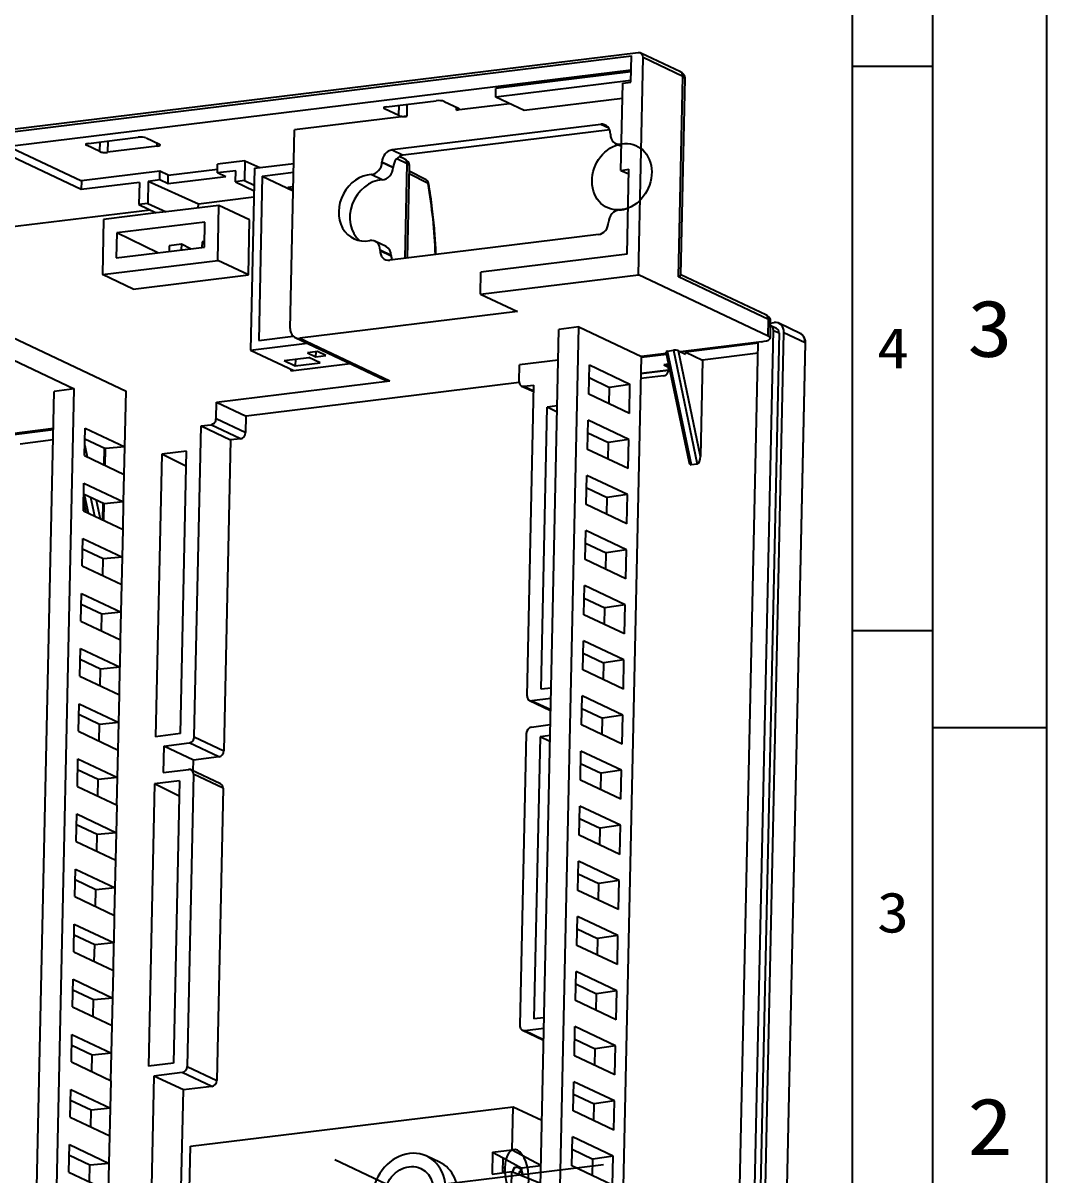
# Model space of a CAD drawing. Header units: millimetres. Extents: x 962 to 1853, y 401 to 821.
# Drawn here: x 1179.5 to 1269.4, y 501.5 to 602.6 of the extents above; entities that cross this region are included whole.
import ezdxf
from ezdxf.enums import TextEntityAlignment as Align
from ezdxf.lldxf.tags import DXFTag

# ---------------------------------------------------------------- set-up
doc = ezdxf.new("R2010")
doc.units = ezdxf.units.MM
for name, color, linetype, true_color in [('1', 7, 'Continuous', 0xffffff), ('4', 7, 'Continuous', 0xffffff), ('5', 7, 'Continuous', 0xffffff), ('6', 7, 'Continuous', 0xffffff), ('8', 7, 'Continuous', 0xffffff)]:
    doc.layers.add(name, color=color, linetype=linetype, true_color=true_color)
doc.styles.add('TEXTSTYLE_0', font='txt', dxfattribs={"width": 0.8})
tags = doc.linetypes.add('CENTER', pattern=[2, 1.25, -0.25, 0.25, -0.25]).pattern_tags.tags
tags[10:11] = [DXFTag(74, 4), DXFTag(75, 0), DXFTag(340, '0'), DXFTag(46, 0.0), DXFTag(50, 0.0), DXFTag(44, 0.0), DXFTag(45, 0.0)]
tags[8:9] = [DXFTag(74, 4), DXFTag(75, 0), DXFTag(340, '0'), DXFTag(46, 0.0), DXFTag(50, 0.0), DXFTag(44, 0.0), DXFTag(45, 0.0)]
tags[6:7] = [DXFTag(74, 4), DXFTag(75, 0), DXFTag(340, '0'), DXFTag(46, 0.0), DXFTag(50, 0.0), DXFTag(44, 0.0), DXFTag(45, 0.0)]
tags[4:5] = [DXFTag(74, 4), DXFTag(75, 0), DXFTag(340, '0'), DXFTag(46, 0.0), DXFTag(50, 0.0), DXFTag(44, 0.0), DXFTag(45, 0.0)]

# ---------------------------------------------------------------- blocks, each defined once
blk = doc.blocks.new('fgfdgh')
at = {"layer": '1', "color": 7, "linetype": 'CENTER', "ltscale": 5.534103}
blk.add_line((402.96, -162.62), (410.99, -177.15), dxfattribs=at)
at = {"layer": '1', "color": 7, "linetype": 'CENTER', "ltscale": 5.12592}
blk.add_line((408.33, -169.36), (421.81, -176.76), dxfattribs=at)
at = {"layer": '4', "color": 251}
for p, q in [((448.09, -87.98), (438.48, -100.72)), ((448.09, -87.98), (451.12, -89.64)), ((448.24, -88.93), (439.56, -100.44)), ((448.24, -88.93), (450.65, -90.26)), ((448.24, -88.93), (449.68, -91.55)), ((449.71, -91.51), (449.47, -91.06)), ((449.88, -91.29), (449.47, -91.06)), ((459.65, -97.96), (458.82, -96.3)), ((459.69, -97.61), (458.95, -96.12)), ((438.48, -100.72), (442.86, -103.13)), ((438.48, -100.72), (440.5, -104.38)), ((439.56, -100.44), (442.22, -101.9)), ((440.32, -103.18), (442.25, -104.24)), ((440.32, -103.18), (440.85, -104.13)), ((441.2, -103.67), (440.85, -104.13)), ((443.16, -104.25), (442.39, -103.83)), ((442.39, -103.83), (442.78, -104.54)), ((440.85, -104.13), (442.77, -105.19)), ((442.77, -105.19), (442.25, -104.24)), ((442.78, -104.54), (443.05, -104.19)), ((442.78, -104.54), (443.55, -104.96)), ((443.55, -104.96), (443.16, -104.25))]:
    blk.add_line(p, q, dxfattribs=at)
blk.add_arc((459.34, -97.79), 0.4, 334.2774, 26.413, dxfattribs=at)
for centre, major_axis, ratio, start_param, end_param in [((450.02, -95.61), (-10.1, -18.13), 0.464065, 1.394629, 1.697907), ((459.34, -97.79), (-0.358, -0.178), 0.844051, 2.095928, 3.14158), ((459.34, -97.79), (0.36, -0.174), 0.112403, 5.79733, 6.283187)]:
    blk.add_ellipse(centre, major_axis=major_axis, ratio=ratio, start_param=start_param, end_param=end_param, dxfattribs=at)
blk.add_open_spline([(456.57, -103.42), (456.65, -103.31), (457.03, -102.74), (457.74, -101.6), (458.72, -99.9), (459.37, -98.64), (459.7, -97.96)], degree=3, knots=[0, 0, 0, 0, 0.066789, 0.328478, 0.639535, 1, 1, 1, 1], dxfattribs=at)
at = {"layer": '5', "color": 23}
for p, q in [((416.48, -94.13), (420.37, -96.26)), ((417.27, -95.55), (419.84, -96.96)), ((421.79, -98.99), (421.37, -99.93)), ((423.04, -100.16), (422.15, -101.34)), ((418.89, -102.83), (418.46, -103.79)), ((419.24, -102.44), (418.56, -103.96)), ((418.88, -104.54), (419.55, -103.01)), ((419.8, -103.46), (419.12, -104.99)), ((420.12, -104.04), (419.24, -105.2)), ((467.94, -122.14), (463.96, -131.1)), ((463.96, -131.48), (468.1, -122.17)), ((467.85, -122.36), (465.9, -121.29)), ((468.1, -122.17), (468.56, -122.42)), ((468.56, -122.42), (464.42, -131.73)), ((466.54, -123.72), (464.79, -122.76)), ((465.04, -131.35), (468.88, -122.71)), ((465.05, -122.41), (467.19, -123.59)), ((467.19, -123.58), (465.06, -122.41)), ((467.13, -122.95), (467.32, -123.3)), ((467.49, -123.15), (467.13, -122.95)), ((468.88, -122.71), (469.22, -123.33)), ((469.22, -123.33), (469.34, -123.18)), ((469.34, -123.18), (470.13, -124.6)), ((474.96, -126.26), (469.34, -123.18)), ((470.13, -124.6), (465.04, -131.35)), ((474.43, -126.96), (470.13, -124.6)), ((418.57, -203.19), (476.69, -126.13)), ((418.61, -200.96), (474.96, -126.26)), ((476.69, -126.13), (476.96, -126.6)), ((477.01, -126.15), (476.75, -125.67)), ((476.87, -125.46), (477.15, -125.62)), ((478.44, -127.71), (477.45, -125.91)), ((476.96, -126.6), (418.83, -203.66)), ((419.21, -203.87), (477.34, -126.81)), ((477.34, -126.81), (478.34, -128.62)), ((478.34, -128.62), (420.21, -205.67)), ((420.21, -205.71), (478.34, -128.65)), ((464.42, -131.73), (463.96, -131.48))]:
    blk.add_line(p, q, dxfattribs=at)
for centre, major_axis, ratio, start_param, end_param in [((468.19, -122.33), (-0.242, 0.193), 0.267723, 5.288113, 6.353213), ((466.84, -123.34), (-0.438, -0.242), 0.840387, 0.48791, 3.629503), ((468.65, -122.58), (-0.242, 0.193), 0.267723, 3.717317, 5.288113), ((476.31, -125.92), (0.438, 0.242), 0.840387, 5.200299, 6.357582), ((476.57, -126.39), (-0.438, -0.242), 0.840387, 2.058707, 3.141574), ((476.57, -126.39), (0.875, 0.484), 0.840387, 5.200299, 6.771096), ((477.57, -128.19), (0.875, 0.484), 0.840387, 5.200299, 6.283167), ((478.18, -128.53), (-0.16, 0.12), 0.254073, 3.141597, 3.659414), ((464.35, -130.96), (-0.402, -0.503), 0.403705, 5.288126, 6.353223), ((464.81, -131.22), (-0.402, -0.503), 0.403705, 0.070038, 1.640834)]:
    blk.add_ellipse(centre, major_axis=major_axis, ratio=ratio, start_param=start_param, end_param=end_param, dxfattribs=at)
blk.add_open_spline([(478.34, -128.65), (478.38, -128.6), (478.47, -128.46), (478.55, -128.2), (478.54, -127.92), (478.47, -127.77), (478.43, -127.71)], degree=3, knots=[0, 0, 0, 0, 0.172253, 0.480912, 0.788493, 1, 1, 1, 1], dxfattribs=at)
at = {"layer": '6', "color": 43}
for p, q in [((414.6, -171.96), (414.37, -172.27)), ((415.42, -172.46), (415.38, -172.44)), ((415.42, -172.46), (415.42, -172.46))]:
    blk.add_line(p, q, dxfattribs=at)
for centre, major_axis, ratio, start_param, end_param in [((415.16, -172.98), (1.04, 1.88), 0.478745, 0.873019, 7.156204), ((414.21, -171.75), (-0.399, 0.301), 0.254073, 3.659414, 4.147194), ((415.05, -173.05), (-0.337, -0.613), 0.478745, 3.141542, 4.211255), ((415.09, -173.07), (0.337, 0.613), 0.478745, 0, 1.104122), ((415.39, -173.24), (-0.144, -0.263), 0.478745, 4.418796, 4.597867), ((415.39, -173.24), (-0.144, -0.263), 0.478745, 1.168034, 4.418796)]:
    blk.add_ellipse(centre, major_axis=major_axis, ratio=ratio, start_param=start_param, end_param=end_param, dxfattribs=at)
blk.add_open_spline([(415.48, -173.46), (415.51, -173.42), (415.59, -173.3), (415.67, -173.09), (415.69, -172.87), (415.64, -172.67), (415.54, -172.54), (415.46, -172.48), (415.42, -172.47)], degree=3, knots=[0, 0, 0, 0, 0.126956, 0.350951, 0.570497, 0.735173, 0.893815, 1, 1, 1, 1], dxfattribs=at)
at = {"layer": '8', "color": 163}
for p, q in [((481.32, -99.44), (420.54, -66.04)), ((420.96, -66.49), (480.67, -99.3)), ((479.91, -100.31), (420.64, -67.73)), ((434.66, -80.61), (431.39, -74.68)), ((431.85, -74.06), (435.13, -79.99)), ((437.38, -77.62), (437.3, -77.72)), ((437.93, -78.85), (437.3, -77.72)), ((437.55, -77.69), (441.4, -79.8)), ((437.93, -78.85), (438.44, -78.18)), ((439.04, -78.51), (438.44, -79.3)), ((438.52, -85.6), (426.48, -78.98)), ((442.29, -81.42), (438.44, -79.3)), ((435.13, -79.99), (434.66, -80.61)), ((439.17, -83.08), (434.66, -80.61)), ((441.21, -83.33), (435.13, -79.99)), ((441.92, -80.25), (442.55, -81.39)), ((442.29, -81.42), (442.45, -81.21)), ((439.17, -83.08), (438, -84.63)), ((439.85, -83.46), (438.69, -85)), ((440.74, -83.95), (439.85, -83.46)), ((442.25, -87.65), (439.85, -83.46)), ((440.74, -83.95), (441.21, -83.33)), ((441.6, -84.04), (441.21, -83.33)), ((434.72, -83.88), (431.81, -87.74)), ((438.8, -86.12), (434.72, -83.88)), ((438.69, -85), (438, -84.63)), ((438, -84.63), (438.8, -86.12)), ((441.13, -84.66), (440.74, -83.95)), ((441.13, -84.66), (441.6, -84.04)), ((445.6, -87.11), (441.13, -84.66)), ((441.6, -84.04), (445.41, -86.13)), ((434.98, -85.51), (433.65, -87.27)), ((441.8, -89.26), (434.98, -85.51)), ((436.86, -89.03), (434.98, -85.51)), ((438.69, -85), (439.57, -86.54)), ((445.2, -86.4), (445.67, -85.78)), ((447.78, -86.94), (445.67, -85.78)), ((421.56, -86.48), (427.51, -97.24)), ((439.57, -86.54), (438.8, -86.12)), ((443.65, -88.79), (439.57, -86.54)), ((446.63, -87.19), (445.2, -86.4)), ((445.6, -87.11), (445.2, -86.4)), ((433.25, -90.35), (431.81, -87.74)), ((431.81, -87.74), (440.73, -92.65)), ((433.65, -87.27), (440.48, -91.02)), ((442.05, -87.91), (442.25, -87.65)), ((446.55, -90.01), (442.25, -87.65)), ((442.4, -101.2), (452.89, -87.3)), ((446.05, -87.96), (446.63, -87.19)), ((447.78, -86.94), (446.73, -88.33)), ((447.78, -86.94), (448.5, -88.21)), ((461.58, -92.08), (452.89, -87.3)), ((420.39, -88.02), (423.93, -94.42)), ((440.73, -92.65), (443.65, -88.79)), ((445.09, -91.4), (443.65, -88.79)), ((446.05, -87.96), (446.9, -89.55)), ((446.73, -88.33), (446.05, -87.96)), ((446.73, -88.33), (447.2, -89.15)), ((438.04, -89.11), (437.74, -89.51)), ((438.98, -89.63), (438.04, -89.11)), ((438.98, -89.63), (438.68, -90.03)), ((439.4, -90.43), (438.98, -89.63)), ((440.48, -91.02), (441.8, -89.26)), ((433.25, -90.35), (442.18, -95.26)), ((440.58, -90.51), (440.28, -90.91)), ((440.78, -90.62), (440.58, -90.51)), ((460.46, -90.3), (460.38, -90.4)), ((461.06, -91.63), (460.38, -90.4)), ((460.64, -90.38), (464.48, -92.49)), ((461.06, -91.63), (461.61, -90.91)), ((442.18, -95.26), (445.09, -91.4)), ((462.21, -91.24), (461.58, -92.08)), ((442.18, -95.26), (440.73, -92.65)), ((465, -92.94), (465.68, -94.17)), ((367.16, -166.79), (422.39, -93.58)), ((420.42, -96.19), (415.25, -93.35)), ((423.93, -94.42), (422.39, -93.58)), ((474.97, -102.61), (458.81, -93.73)), ((458.81, -93.73), (459.34, -94.68)), ((368.7, -167.64), (423.93, -94.42)), ((456.58, -95.36), (456.06, -94.41)), ((457.46, -94.09), (457.46, -94.08)), ((457.99, -95.03), (457.46, -94.08)), ((457.46, -94.09), (457.98, -95.03)), ((459.18, -95.48), (458.69, -94.59)), ((459.24, -95.03), (458.99, -94.57)), ((475.33, -103.47), (459.34, -94.68)), ((465.43, -94.2), (465.58, -93.99)), ((469.54, -96.46), (465.43, -94.2)), ((468.89, -95.29), (469.36, -94.68)), ((479.82, -100.42), (469.36, -94.68)), ((454.19, -102.11), (459.18, -95.48)), ((454.36, -102.21), (459.23, -95.75)), ((457.98, -95.03), (457.99, -95.03)), ((479.35, -101.04), (468.89, -95.29)), ((470.23, -97.71), (468.89, -95.29)), ((421.25, -99.7), (422.7, -97.77)), ((422.7, -97.77), (424.57, -101.14)), ((424.57, -101.14), (427.51, -97.24)), ((477.84, -101.89), (470.23, -97.71)), ((422.14, -98.53), (423.1, -100.27)), ((421.25, -99.7), (423.11, -103.07)), ((453.44, -100.29), (452.91, -99.34)), ((479.27, -101.15), (480.67, -99.3)), ((483.33, -102.96), (481.47, -99.59)), ((422.21, -101.45), (423.1, -100.27)), ((424.56, -101.14), (423.1, -100.27)), ((452.8, -100.26), (452.81, -100.25)), ((452.8, -100.26), (453.33, -101.21)), ((453.33, -101.2), (452.81, -100.25)), ((469.94, -115.25), (481.42, -100.04)), ((474.05, -106.92), (478.65, -100.82)), ((478.65, -100.82), (479.27, -101.15)), ((483.28, -103.41), (481.42, -100.04)), ((418.34, -103.56), (419.79, -101.63)), ((419.79, -101.63), (421.65, -105)), ((423.11, -103.07), (424.56, -101.14)), ((469.15, -110.33), (452.99, -101.45)), ((453.33, -101.21), (453.33, -101.2)), ((420.18, -104.14), (419.21, -102.4)), ((432.51, -103.81), (433.38, -102.66)), ((433.38, -102.66), (434.77, -105.17)), ((433.38, -102.66), (446.81, -110.04)), ((442.3, -102.11), (446.52, -109.75)), ((442.59, -102.4), (446.81, -110.04)), ((459.44, -111.66), (442.59, -102.4)), ((475.35, -103.3), (474.97, -102.61)), ((426.81, -103.57), (411.89, -123.35)), ((414.64, -125.34), (431.06, -103.57)), ((418.34, -103.56), (420.2, -106.93)), ((421.65, -105), (423.11, -103.07)), ((428.74, -104.63), (426.81, -103.57)), ((427.93, -105.71), (426.81, -103.57)), ((431.06, -103.57), (431.83, -103.99)), ((431.06, -103.57), (432.45, -106.08)), ((433.22, -106.5), (431.83, -103.99)), ((432.51, -103.81), (433.9, -106.33)), ((472.68, -117.46), (483.28, -103.41)), ((472.95, -117.42), (483.32, -103.68)), ((475.15, -103.81), (475.16, -103.81)), ((413.83, -124.41), (428.74, -104.63)), ((419.3, -105.31), (420.18, -104.14)), ((421.65, -105), (420.18, -104.14)), ((420.2, -106.93), (421.65, -105)), ((440.37, -104.14), (440.28, -104.26)), ((440.28, -104.26), (444.88, -106.79)), ((475.05, -104.72), (475.33, -105.23)), ((475.39, -105.03), (475.43, -105.1)), ((415.42, -107.43), (416.88, -105.5)), ((432.45, -106.08), (416.03, -127.85)), ((416.88, -105.5), (418.74, -108.86)), ((433.22, -106.5), (432.45, -106.08)), ((433.9, -106.33), (434.77, -105.17)), ((455.93, -116.8), (434.77, -105.17)), ((417.27, -108), (416.3, -106.26)), ((418.74, -108.86), (420.2, -106.93)), ((457.71, -108.53), (458.87, -106.98)), ((470.18, -113.2), (458.87, -106.98)), ((474.05, -106.92), (474.67, -107.25)), ((474.05, -106.92), (474.42, -107.58)), ((415.42, -107.43), (417.29, -110.79)), ((416.39, -109.17), (417.27, -108)), ((418.74, -108.86), (417.27, -108)), ((470.18, -113.2), (474.67, -107.25)), ((417.28, -110.79), (418.74, -108.86)), ((457.71, -108.53), (459.44, -111.66)), ((457.71, -108.53), (469.94, -115.25)), ((412.51, -111.29), (413.97, -109.36)), ((414.35, -111.86), (413.39, -110.12)), ((413.97, -109.36), (415.83, -112.72)), ((470.5, -109.98), (470.5, -109.98)), ((415.83, -112.72), (417.29, -110.79)), ((412.51, -111.29), (414.37, -114.65)), ((413.48, -113.03), (414.35, -111.86)), ((415.83, -112.72), (414.35, -111.86)), ((414.37, -114.65), (415.83, -112.72)), ((409.6, -115.15), (411.06, -113.22)), ((411.44, -115.72), (410.48, -113.98)), ((411.06, -113.22), (412.92, -116.58)), ((406.63, -187.77), (461.48, -115.06)), ((409.6, -115.15), (411.46, -118.52)), ((412.92, -116.58), (414.37, -114.65)), ((463.02, -115.9), (461.48, -115.06)), ((408.17, -188.62), (463.02, -115.9)), ((410.56, -116.89), (411.44, -115.72)), ((412.92, -116.58), (411.44, -115.72)), ((455.98, -116.71), (456.85, -115.55)), ((459.86, -117.21), (456.85, -115.55)), ((463.02, -115.9), (465.95, -121.22)), ((476.02, -126.26), (469.94, -115.25)), ((406.69, -119.01), (408.14, -117.08)), ((408.14, -117.08), (410.01, -120.45)), ((411.46, -118.51), (412.91, -116.58)), ((455.92, -117.17), (456.49, -118.19)), ((408.53, -119.59), (407.57, -117.84)), ((440.41, -139.51), (456.84, -117.73)), ((456.07, -117.31), (456.84, -117.73)), ((456.07, -117.31), (456.53, -118.14)), ((476.9, -125.1), (472.68, -117.46)), ((476.95, -124.65), (472.96, -117.42)), ((406.69, -119.01), (408.55, -122.38)), ((410.01, -120.45), (411.46, -118.52)), ((460.27, -121.2), (461.82, -119.15)), ((461.82, -119.15), (463.72, -122.6)), ((407.65, -120.75), (408.53, -119.59)), ((410, -120.44), (408.53, -119.59)), ((441.75, -139.75), (456.66, -119.98)), ((457.44, -120.41), (456.66, -119.98)), ((457.11, -120.84), (456.66, -119.98)), ((461.15, -120.03), (462.11, -121.78)), ((403.78, -122.87), (405.23, -120.94)), ((405.23, -120.94), (407.09, -124.31)), ((408.55, -122.37), (410, -120.44)), ((413.19, -191.16), (465.95, -121.22)), ((462.18, -124.65), (460.27, -121.2)), ((467.88, -122.28), (465.95, -121.22)), ((405.62, -123.45), (404.65, -121.7)), ((461.24, -122.95), (462.12, -121.78)), ((462.12, -121.78), (463.72, -122.6)), ((403.78, -122.87), (405.64, -126.24)), ((407.09, -124.31), (408.55, -122.38)), ((457.36, -125.06), (458.9, -123.02)), ((460.8, -126.47), (458.9, -123.02)), ((462.18, -124.65), (463.72, -122.6)), ((475.26, -126.33), (468.97, -122.88)), ((404.74, -124.61), (405.62, -123.45)), ((407.09, -124.3), (405.62, -123.45)), ((413.83, -124.41), (411.89, -123.35)), ((458.24, -123.9), (459.2, -125.64)), ((400.86, -126.73), (402.32, -124.8)), ((402.32, -124.8), (404.18, -128.17)), ((405.63, -126.23), (407.09, -124.3)), ((412, -124.44), (410.6, -126.29)), ((412, -124.44), (413.96, -125.52)), ((413.39, -126.95), (412, -124.44)), ((459.27, -128.51), (457.36, -125.06)), ((476.02, -126.26), (476.9, -125.1)), ((402.7, -127.31), (401.74, -125.56)), ((404.18, -128.17), (405.64, -126.24)), ((410.6, -126.29), (412.57, -127.37)), ((415.35, -128.03), (413.96, -125.52)), ((414.64, -125.34), (416.03, -127.85)), ((458.33, -126.81), (459.21, -125.64)), ((460.8, -126.47), (459.2, -125.64)), ((476.07, -126.53), (476.94, -125.37)), ((409.4, -126.66), (394.48, -146.43)), ((400.86, -126.73), (402.73, -130.1)), ((401.83, -128.47), (402.7, -127.31)), ((404.18, -128.17), (402.7, -127.31)), ((411.33, -127.72), (409.4, -126.66)), ((410.51, -128.8), (409.4, -126.66)), ((412.82, -127.71), (413.39, -126.95)), ((415.35, -128.03), (413.39, -126.95)), ((454.45, -128.92), (455.99, -126.88)), ((457.89, -130.33), (455.99, -126.88)), ((459.27, -128.51), (460.8, -126.47)), ((411.33, -127.72), (396.41, -147.49)), ((412.66, -127.97), (397.22, -148.43)), ((402.72, -130.09), (404.18, -128.16)), ((414.05, -130.48), (412.66, -127.97)), ((414.1, -130.03), (412.71, -127.51)), ((455.33, -127.76), (456.29, -129.5)), ((397.95, -130.59), (399.41, -128.66)), ((399.41, -128.66), (401.27, -132.03)), ((456.35, -132.37), (454.45, -128.92)), ((399.79, -131.17), (398.83, -129.42)), ((401.27, -132.03), (402.73, -130.1)), ((455.41, -130.67), (456.29, -129.5)), ((457.89, -130.33), (456.29, -129.5)), ((456.35, -132.37), (457.89, -130.33)), ((397.95, -130.59), (399.81, -133.96)), ((414.05, -130.48), (398.61, -150.94)), ((398.91, -132.33), (399.79, -131.17)), ((401.27, -132.03), (399.79, -131.17)), ((451.54, -132.78), (453.07, -130.74)), ((454.98, -134.19), (453.07, -130.74)), ((399.81, -133.95), (401.26, -132.03)), ((452.41, -131.62), (453.38, -133.36)), ((395.04, -134.45), (396.49, -132.52)), ((396.88, -135.03), (395.92, -133.29)), ((396.49, -132.52), (398.36, -135.89)), ((453.44, -136.23), (451.54, -132.78)), ((452.5, -134.53), (453.38, -133.36)), ((454.98, -134.19), (453.38, -133.36)), ((398.36, -135.89), (399.81, -133.96)), ((453.44, -136.23), (454.98, -134.19)), ((395.04, -134.45), (396.9, -137.82)), ((396, -136.19), (396.88, -135.03)), ((398.35, -135.89), (396.88, -135.03)), ((448.62, -136.64), (450.16, -134.6)), ((452.07, -138.05), (450.16, -134.6)), ((392.13, -138.31), (393.58, -136.38)), ((393.58, -136.38), (395.44, -139.75)), ((396.9, -137.81), (398.35, -135.89)), ((449.5, -135.48), (450.47, -137.22)), ((393.97, -138.89), (393, -137.15)), ((450.53, -140.09), (448.62, -136.64)), ((449.59, -138.39), (450.47, -137.22)), ((452.07, -138.05), (450.47, -137.22)), ((392.13, -138.31), (393.99, -141.68)), ((395.44, -139.75), (396.9, -137.82)), ((450.53, -140.09), (452.07, -138.05)), ((393.09, -140.05), (393.97, -138.89)), ((395.44, -139.75), (393.97, -138.89)), ((445.71, -140.5), (447.25, -138.47)), ((446.59, -139.34), (447.55, -141.08)), ((449.15, -141.91), (447.25, -138.47)), ((389.21, -142.17), (390.67, -140.24)), ((390.67, -140.24), (392.53, -143.61)), ((393.99, -141.67), (395.44, -139.75)), ((440.36, -139.96), (441.35, -141.74)), ((441.98, -140.91), (440.51, -140.1)), ((440.51, -140.1), (441.39, -141.69)), ((442.53, -140.18), (441.75, -139.75)), ((391.06, -142.75), (390.09, -141.01)), ((447.62, -143.95), (445.71, -140.5)), ((446.68, -142.25), (447.56, -141.08)), ((449.15, -141.91), (447.56, -141.08)), ((389.21, -142.17), (391.08, -145.54)), ((392.53, -143.61), (393.99, -141.68)), ((438.43, -142.13), (423, -162.59)), ((440.58, -142.76), (439.11, -141.96)), ((442.8, -144.36), (444.34, -142.33)), ((446.24, -145.77), (444.34, -142.33)), ((447.62, -143.95), (449.15, -141.91)), ((390.18, -143.91), (391.06, -142.75)), ((392.53, -143.61), (391.06, -142.75)), ((439.25, -143.07), (424.33, -162.84)), ((440.03, -143.49), (439.25, -143.07)), ((439.7, -143.93), (439.25, -143.07)), ((443.68, -143.2), (444.64, -144.94)), ((386.3, -146.03), (387.76, -144.1)), ((387.76, -144.1), (389.62, -147.47)), ((391.07, -145.53), (392.53, -143.61)), ((444.7, -147.81), (442.8, -144.36)), ((388.14, -146.61), (387.18, -144.87)), ((443.77, -146.11), (444.65, -144.94)), ((446.24, -145.77), (444.64, -144.94)), ((386.3, -146.03), (388.16, -149.4)), ((389.62, -147.47), (391.08, -145.54)), ((396.41, -147.49), (394.48, -146.43)), ((439.89, -148.22), (441.42, -146.19)), ((443.33, -149.63), (441.42, -146.19)), ((444.7, -147.81), (446.24, -145.77)), ((394.36, -147.4), (376.04, -171.67)), ((387.27, -147.77), (388.14, -146.61)), ((389.62, -147.47), (388.14, -146.61)), ((388.16, -149.4), (389.62, -147.47)), ((396.55, -148.6), (394.36, -147.4)), ((395.75, -149.91), (394.36, -147.4)), ((440.76, -147.06), (441.73, -148.8)), ((383.39, -149.89), (384.85, -147.96)), ((384.85, -147.96), (386.71, -151.33)), ((397.22, -148.43), (398.61, -150.94)), ((441.79, -151.67), (439.89, -148.22)), ((385.23, -150.47), (384.27, -148.73)), ((386.71, -151.33), (388.16, -149.4)), ((397.94, -151.12), (396.55, -148.6)), ((440.85, -149.97), (441.73, -148.81)), ((443.33, -149.63), (441.73, -148.8)), ((378.37, -172.95), (395.75, -149.91)), ((383.39, -149.89), (385.25, -153.26)), ((384.35, -151.64), (385.23, -150.47)), ((386.71, -151.33), (385.23, -150.47)), ((397.94, -151.12), (395.75, -149.91)), ((436.97, -152.09), (438.51, -150.05)), ((440.42, -153.49), (438.51, -150.05)), ((441.79, -151.67), (443.33, -149.63)), ((385.25, -153.26), (386.7, -151.33)), ((437.85, -150.92), (438.82, -152.66)), ((438.88, -155.53), (436.97, -152.09)), ((437.94, -153.83), (438.82, -152.67)), ((440.42, -153.49), (438.82, -152.66)), ((438.88, -155.53), (440.42, -153.49)), ((391.09, -157.29), (393.36, -154.28)), ((393.36, -154.28), (418.36, -168.02)), ((434.06, -155.95), (435.6, -153.91)), ((437.51, -157.36), (435.6, -153.91)), ((434.94, -154.78), (435.9, -156.52)), ((435.97, -159.39), (434.06, -155.95)), ((435.03, -157.69), (435.91, -156.53)), ((437.51, -157.36), (435.91, -156.53)), ((435.97, -159.39), (437.51, -157.36)), ((431.15, -159.81), (432.69, -157.77)), ((434.59, -161.22), (432.69, -157.77)), ((432.03, -158.64), (432.99, -160.38)), ((433.06, -163.25), (431.15, -159.81)), ((432.12, -161.55), (433, -160.39)), ((434.59, -161.22), (432.99, -160.39)), ((428.24, -163.67), (429.77, -161.63)), ((431.68, -165.08), (429.77, -161.63)), ((433.06, -163.25), (434.59, -161.22)), ((429.12, -162.5), (430.08, -164.25)), ((422.95, -163.05), (423.93, -164.83)), ((423.09, -163.19), (424.56, -164)), ((423.09, -163.19), (423.97, -164.78)), ((425.11, -163.27), (424.33, -162.84)), ((430.14, -167.11), (428.24, -163.67)), ((429.2, -165.42), (430.08, -164.25)), ((431.68, -165.08), (430.08, -164.25)), ((425.33, -167.53), (426.86, -165.49)), ((428.77, -168.94), (426.86, -165.49)), ((430.14, -167.11), (431.68, -165.08)), ((426.2, -166.36), (427.17, -168.11)), ((410.27, -168.19), (409.67, -167.1)), ((427.23, -170.98), (425.33, -167.53)), ((416.09, -171.03), (418.36, -168.02)), ((418.36, -168.02), (419.7, -170.44)), ((426.29, -169.28), (427.17, -168.11)), ((428.77, -168.94), (427.17, -168.11)), ((422.41, -171.39), (423.95, -169.35)), ((425.86, -172.8), (423.95, -169.35)), ((427.23, -170.98), (428.77, -168.94)), ((414.55, -170.18), (413.39, -171.73)), ((414.55, -170.18), (416.09, -171.03)), ((414.55, -170.18), (415.01, -171.14)), ((423.29, -170.22), (424.25, -171.97)), ((413.39, -171.73), (414.93, -172.57)), ((414.22, -172.19), (415.01, -171.14)), ((415.01, -171.14), (415.83, -172.84)), ((416.09, -171.03), (417.33, -173.59)), ((424.32, -174.84), (422.41, -171.39)), ((404.39, -186.54), (414.93, -172.57)), ((414.93, -172.57), (416.37, -174.86)), ((423.38, -173.14), (424.26, -171.97)), ((425.86, -172.8), (424.26, -171.97)), ((415.66, -173.07), (415.83, -172.84)), ((417.29, -173.64), (415.83, -172.84)), ((419.5, -175.25), (421.04, -173.21)), ((422.94, -176.66), (421.04, -173.21)), ((424.32, -174.84), (425.86, -172.8)), ((420.38, -174.08), (421.34, -175.83)), ((421.41, -178.7), (419.5, -175.25)), ((420.47, -177), (421.35, -175.83)), ((422.94, -176.66), (421.34, -175.83)), ((421.41, -178.7), (422.94, -176.66))]:
    blk.add_line(p, q, dxfattribs=at)
for centre, major_axis, ratio, start_param, end_param in [((437.68, -77.93), (-0.399, 0.301), 0.254073, 5.23021, 6.801007), ((438.31, -79.07), (-0.399, 0.301), 0.254073, 0.517821, 2.088618), ((441.53, -80.04), (-0.399, 0.301), 0.254073, 3.659414, 5.23021), ((442.16, -81.18), (-0.399, 0.301), 0.254073, 2.088618, 3.659414), ((460.77, -90.61), (-0.399, 0.301), 0.254073, 5.23021, 6.801007), ((461.45, -91.85), (-0.399, 0.301), 0.254073, 0.517821, 2.088618), ((464.61, -92.73), (-0.399, 0.301), 0.254073, 3.659414, 5.23021), ((454.17, -96.64), (2.63, 1.45), 0.840387, 0.42537, 3.692044), ((458.23, -94.5), (0.875, 0.484), 0.840387, 0.48791, 2.058707), ((454.69, -97.59), (2.63, 1.45), 0.840387, 0.42537, 2.924886), ((456.69, -93.66), (-0.875, -0.484), 0.840387, 0.42537, 2.058707), ((458.76, -95.45), (-0.875, -0.484), 0.840387, 3.629503, 5.200299), ((465.3, -93.96), (-0.399, 0.301), 0.254073, 2.088618, 3.659414), ((457.21, -94.61), (0.875, 0.484), 0.840387, 3.566962, 5.200299), ((458.8, -95.27), (-0.438, -0.242), 0.840387, 2.058707, 3.141574), ((458.03, -94.85), (1.2, -0.9), 0.254073, 6.283184, 6.801007), ((452.04, -99.83), (-0.875, -0.484), 0.840387, 2.058707, 3.692044), ((481.03, -99.83), (-0.438, -0.242), 0.840387, 2.058707, 3.629503), ((453.57, -100.68), (0.875, 0.484), 0.840387, 2.058707, 3.629503), ((452.56, -100.78), (0.875, 0.484), 0.840387, 5.200299, 6.283176), ((443.17, -101.63), (-0.875, -0.484), 0.840387, 5.200299, 6.771096), ((454.1, -101.63), (-0.875, -0.484), 0.840387, 5.200299, 5.606743), ((474.39, -103.38), (0.875, 0.484), 0.840387, 5.200299, 6.771096), ((482.89, -103.2), (-0.438, -0.242), 0.840387, 2.058707, 3.141574), ((432.13, -103.6), (-0.438, -0.242), 0.840387, 0.48791, 2.058707), ((475.92, -104.23), (-0.875, -0.484), 0.840387, 5.200299, 6.833636), ((482.12, -102.77), (1.2, -0.9), 0.254073, 6.283184, 6.801007), ((473.79, -107.42), (2.63, 1.45), 0.840387, 0.524522, 6.807707), ((433.51, -106.12), (0.438, 0.242), 0.840387, 3.629503, 5.200299), ((447.39, -109.26), (0.875, 0.484), 0.840387, 3.141575, 3.629503), ((469.73, -109.56), (0.875, 0.484), 0.840387, 3.629503, 5.200299), ((471.27, -110.4), (-0.875, -0.484), 0.840387, 3.566962, 5.200299), ((473.79, -107.42), (2.63, 1.45), 0.840387, 3.566962, 3.861677), ((456.36, -116.92), (-0.438, -0.242), 0.840387, 5.200299, 6.771096), ((476.51, -124.89), (-0.438, -0.242), 0.840387, 2.058707, 3.141574), ((475.74, -124.46), (1.2, -0.9), 0.254073, 6.283184, 6.801007), ((414.25, -125.13), (-0.438, -0.242), 0.840387, 0.48791, 2.058707), ((474.87, -125.62), (1.2, -0.9), 0.254073, 5.23021, 6.801007), ((412.27, -127.75), (-0.438, -0.242), 0.840387, 2.058707, 3.629503), ((415.64, -127.64), (0.438, 0.242), 0.840387, 3.629503, 5.200299), ((413.66, -130.27), (0.438, 0.242), 0.840387, 5.200299, 6.283167), ((440.8, -139.72), (-0.438, -0.242), 0.840387, 5.200299, 6.771096), ((438.82, -142.34), (-0.438, -0.242), 0.840387, 3.629503, 5.200299), ((396.84, -148.22), (-0.438, -0.242), 0.840387, 0.48791, 2.058707), ((398.23, -150.73), (0.438, 0.242), 0.840387, 3.629503, 5.200299), ((423.38, -162.8), (-0.438, -0.242), 0.840387, 5.200299, 6.771096), ((406.43, -168.89), (3.24, 1.79), 0.840387, 3.794088, 9.748104), ((407.03, -169.98), (3.24, 1.79), 0.840387, 3.875304, 6.283239)]:
    blk.add_ellipse(centre, major_axis=major_axis, ratio=ratio, start_param=start_param, end_param=end_param, dxfattribs=at)
blk.add_ellipse((406.43, -168.89), major_axis=(2.19, 1.21), ratio=0.840387, dxfattribs=at)
for points, knots in [([(459.22, -95.75), (459.24, -95.73), (459.3, -95.66), (459.35, -95.49), (459.34, -95.3), (459.3, -95.15), (459.26, -95.06), (459.24, -95.03)], [0, 0, 0, 0, 0.086223, 0.350442, 0.586475, 0.841274, 1, 1, 1, 1]), ([(483.31, -103.67), (483.33, -103.66), (483.39, -103.58), (483.44, -103.42), (483.44, -103.22), (483.39, -103.07), (483.35, -102.99), (483.33, -102.96)], [0, 0, 0, 0, 0.086223, 0.350442, 0.586475, 0.841274, 1, 1, 1, 1]), ([(472.68, -117.46), (472.73, -117.46), (472.84, -117.46), (472.92, -117.44), (472.95, -117.43), (472.95, -117.42)], [0, 0, 0, 0, 0.392813, 0.785143, 1, 1, 1, 1]), ([(476.93, -125.36), (476.95, -125.35), (477.02, -125.27), (477.06, -125.11), (477.06, -124.91), (477.01, -124.76), (476.97, -124.68), (476.95, -124.65)], [0, 0, 0, 0, 0.086223, 0.350442, 0.586475, 0.841274, 1, 1, 1, 1])]:
    blk.add_open_spline(points, degree=3, knots=knots, dxfattribs=at)
blk = doc.blocks.new('44aa')
at = {"color": 7, "linetype": 'Continuous'}
for p, q in [((0, 0), (0, 210.02)), ((-7.07, 7.07), (-7.07, 202.95)), ((-7.07, 198), (0, 198)), ((-7.07, 148.5), (0, 148.5))]:
    blk.add_line(p, q, dxfattribs=at)
at = {"color": 2, "linetype": 'Continuous', "style": 'TEXTSTYLE_0', "width": 1.2}
for s, p, p2 in [('4', (-4.91, 171.51), (-2.09, 171.51)), ('3', (-4.91, 122.01), (-2.09, 122.01))]:
    blk.add_text(s, height=3.54, dxfattribs=at).set_placement(p, p2, align=Align.FIT)
blk = doc.blocks.new('SUN_6HWZ35TKUHLG5E9ZFKZ2V2VAJLS')
blk.add_blockref('44aa', (0, 0))
blk = doc.blocks.new('SUN_6HWZ35TKK40GSGJE8VEUYAXIAKM')
at = {"color": 7, "linetype": 'Continuous'}
for p, q in [((-594, 0), (-594, 420)), ((-584, 10), (-584, 410)), ((-594, 140), (-584, 140))]:
    blk.add_line(p, q, dxfattribs=at)
at = {"color": 2, "linetype": 'Continuous', "style": 'TEXTSTYLE_0', "width": 1.2}
for s, p, p2 in [('3', (-590.99, 172.5), (-586.99, 172.5)), ('2', (-590.99, 102.5), (-586.99, 102.5))]:
    blk.add_text(s, height=5, dxfattribs=at).set_placement(p, p2, align=Align.FIT)

msp = doc.modelspace()

# ---------------------------------------------------------------- block references
for name, p in [('SUN_6HWZ35TKK40GSGJE8VEUYAXIAKM', (1853.352, 400.79)), ('SUN_6HWZ35TKUHLG5E9ZFKZ2V2VAJLS', (1259.352, 400.79))]:
    msp.add_blockref(name, p)
at = {"rotation": 35.78600127001528}
msp.add_blockref('fgfdgh', (784.906, 399.185), dxfattribs=at)

doc.saveas('drawing.dxf')
